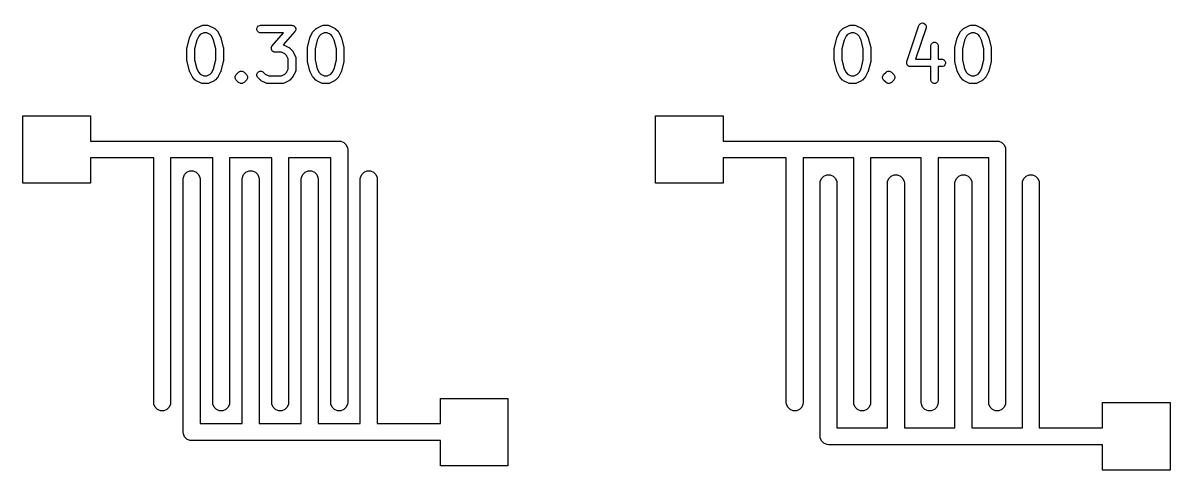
# Model space of a CAD drawing. Header units: millimetres. Extents: x 100 to 200, y -130 to -50.
# Drawn here: x 151.7 to 178.9, y -83.6 to -73 of the extents above; entities that cross this region are included whole.
import ezdxf

# ---------------------------------------------------------------- set-up
doc = ezdxf.new("R2010")
doc.units = ezdxf.units.MM
doc.layers.add('BLACK', color=250, linetype='CONTINUOUS')

msp = doc.modelspace()

# ---------------------------------------------------------------- linework, layer by layer
at = {"layer": 'BLACK', "linetype": 'CONTINUOUS'}
for p, q in [((155.729217, -73.196428), (155.78636, -73.139286)), ((155.78636, -73.139286), (155.793259, -73.133623)), ((155.793259, -73.133623), (155.794819, -73.131825)), ((155.794819, -73.131825), (155.797529, -73.130118)), ((155.797529, -73.130118), (155.799998, -73.128093)), ((155.799998, -73.128093), (155.802191, -73.127184)), ((155.802191, -73.127184), (155.80975, -73.122427)), ((155.80975, -73.122427), (155.924036, -73.065284)), ((155.924036, -73.065284), (155.940513, -73.058978)), ((155.940513, -73.058978), (155.943738, -73.058748)), ((155.943738, -73.058748), (155.946727, -73.057511)), ((155.946727, -73.057511), (155.964285, -73.055782)), ((155.964285, -73.055782), (156.078571, -73.055782)), ((156.078571, -73.055782), (156.096129, -73.057511)), ((156.096129, -73.057511), (156.099117, -73.058748)), ((156.099117, -73.058748), (156.102343, -73.058978)), ((156.102343, -73.058978), (156.11882, -73.065284)), ((156.11882, -73.065284), (156.233107, -73.122427)), ((156.233107, -73.122427), (156.240665, -73.127184)), ((156.240665, -73.127184), (156.242859, -73.128093)), ((156.242859, -73.128093), (156.245328, -73.130119)), ((156.245328, -73.130119), (156.248038, -73.131825)), ((156.248038, -73.131825), (156.249596, -73.133622)), ((156.249596, -73.133622), (156.256497, -73.139285)), ((156.256497, -73.139285), (156.313639, -73.196428)), ((157.247443, -73.128224), (157.260882, -73.095781)), ((157.247443, -73.16334), (157.247443, -73.128224)), ((157.260882, -73.195783), (157.247443, -73.16334)), ((157.260882, -73.095781), (157.285713, -73.07095)), ((157.285713, -73.07095), (157.318156, -73.057511)), ((157.318156, -73.057511), (157.335714, -73.055782)), ((157.335714, -73.055782), (158.078571, -73.055782)), ((158.078571, -73.055782), (158.087857, -73.056696)), ((158.087857, -73.056696), (158.090219, -73.056539)), ((158.090219, -73.056539), (158.091845, -73.057089)), ((158.091845, -73.057089), (158.096129, -73.057511)), ((158.096129, -73.057511), (158.109631, -73.063104)), ((158.109631, -73.063104), (158.123484, -73.067789)), ((158.123484, -73.067789), (158.12577, -73.069789)), ((158.12577, -73.069789), (158.128572, -73.07095)), ((158.128572, -73.07095), (158.138897, -73.081275)), ((158.138897, -73.081275), (158.149912, -73.090913)), ((158.149912, -73.090913), (158.151259, -73.093637)), ((158.151259, -73.093637), (158.153403, -73.095781)), ((158.153403, -73.095781), (158.158995, -73.109282)), ((158.158995, -73.109282), (158.165478, -73.122391)), ((158.166842, -73.16334), (158.161248, -73.176842)), ((158.165478, -73.122391), (158.165679, -73.125418)), ((158.165679, -73.125418), (158.166842, -73.128224)), ((158.166842, -73.128224), (158.166842, -73.14285)), ((158.166842, -73.14285), (158.167814, -73.15743)), ((158.167814, -73.15743), (158.166842, -73.160304)), ((158.166842, -73.160304), (158.166842, -73.16334)), ((158.58636, -73.196428), (158.643503, -73.139286)), ((158.643503, -73.139286), (158.650402, -73.133623)), ((158.650402, -73.133623), (158.651962, -73.131825)), ((158.651962, -73.131825), (158.654672, -73.130118)), ((158.654672, -73.130118), (158.657141, -73.128093)), ((158.657141, -73.128093), (158.659334, -73.127184)), ((158.659334, -73.127184), (158.666893, -73.122427)), ((158.666893, -73.122427), (158.781179, -73.065284)), ((158.781179, -73.065284), (158.797656, -73.058978)), ((158.797656, -73.058978), (158.800881, -73.058748)), ((158.800881, -73.058748), (158.80387, -73.057511)), ((158.80387, -73.057511), (158.821428, -73.055782)), ((158.821428, -73.055782), (158.935714, -73.055782)), ((158.935714, -73.055782), (158.953272, -73.057511)), ((158.953272, -73.057511), (158.95626, -73.058748)), ((158.95626, -73.058748), (158.959486, -73.058978)), ((158.959486, -73.058978), (158.975963, -73.065284)), ((158.975963, -73.065284), (159.09025, -73.122427)), ((159.09025, -73.122427), (159.097808, -73.127184)), ((159.097808, -73.127184), (159.100002, -73.128093)), ((159.100002, -73.128093), (159.102471, -73.130119)), ((159.102471, -73.130119), (159.105181, -73.131825)), ((159.105181, -73.131825), (159.106739, -73.133622)), ((159.106739, -73.133622), (159.11364, -73.139285)), ((159.11364, -73.139285), (159.170782, -73.196428)), ((171.079217, -73.196428), (171.13636, -73.139286)), ((171.13636, -73.139286), (171.143259, -73.133623)), ((171.143259, -73.133623), (171.144819, -73.131825)), ((171.144819, -73.131825), (171.147529, -73.130118)), ((171.147529, -73.130118), (171.149998, -73.128093)), ((171.149998, -73.128093), (171.152191, -73.127184)), ((171.152191, -73.127184), (171.15975, -73.122427)), ((171.15975, -73.122427), (171.274036, -73.065284)), ((171.274036, -73.065284), (171.290513, -73.058978)), ((171.290513, -73.058978), (171.293738, -73.058748)), ((171.293738, -73.058748), (171.296727, -73.057511)), ((171.296727, -73.057511), (171.314285, -73.055782)), ((171.314285, -73.055782), (171.428571, -73.055782)), ((171.428571, -73.055782), (171.446129, -73.057511)), ((171.446129, -73.057511), (171.449117, -73.058748)), ((171.449117, -73.058748), (171.452343, -73.058978)), ((171.452343, -73.058978), (171.46882, -73.065284)), ((171.46882, -73.065284), (171.583107, -73.122427)), ((171.583107, -73.122427), (171.590665, -73.127184)), ((171.590665, -73.127184), (171.592859, -73.128093)), ((171.592859, -73.128093), (171.595328, -73.130119)), ((171.595328, -73.130119), (171.598038, -73.131825)), ((171.598038, -73.131825), (171.599596, -73.133622)), ((171.599596, -73.133622), (171.606497, -73.139285)), ((171.606497, -73.139285), (171.663639, -73.196428)), ((172.657476, -73.917322), (172.94319, -73.06018)), ((173.113952, -73.1171), (172.867725, -73.855782)), ((172.94319, -73.06018), (172.950382, -73.044069)), ((172.950382, -73.044069), (172.973391, -73.017541)), ((172.973391, -73.017541), (173.0048, -73.001836)), ((173.0048, -73.001836), (173.039828, -72.999346)), ((173.039828, -72.999346), (173.073142, -73.010451)), ((173.073142, -73.010451), (173.09967, -73.03346)), ((173.09967, -73.03346), (173.115375, -73.064869)), ((173.117865, -73.099897), (173.113952, -73.1171)), ((173.115375, -73.064869), (173.117865, -73.099897)), ((173.93636, -73.196428), (173.993503, -73.139286)), ((173.993503, -73.139286), (174.000402, -73.133623)), ((174.000402, -73.133623), (174.001962, -73.131825)), ((174.001962, -73.131825), (174.004672, -73.130118)), ((174.004672, -73.130118), (174.007141, -73.128093)), ((174.007141, -73.128093), (174.009334, -73.127184)), ((174.009334, -73.127184), (174.016893, -73.122427)), ((174.016893, -73.122427), (174.131179, -73.065284)), ((174.131179, -73.065284), (174.147656, -73.058978)), ((174.147656, -73.058978), (174.150881, -73.058748)), ((174.150881, -73.058748), (174.15387, -73.057511)), ((174.15387, -73.057511), (174.171428, -73.055782)), ((174.171428, -73.055782), (174.285714, -73.055782)), ((174.285714, -73.055782), (174.303272, -73.057511)), ((174.303272, -73.057511), (174.30626, -73.058748)), ((174.30626, -73.058748), (174.309486, -73.058978)), ((174.309486, -73.058978), (174.325963, -73.065284)), ((174.325963, -73.065284), (174.44025, -73.122427)), ((174.44025, -73.122427), (174.447808, -73.127184)), ((174.447808, -73.127184), (174.450002, -73.128093)), ((174.450002, -73.128093), (174.452471, -73.130119)), ((174.452471, -73.130119), (174.455181, -73.131825)), ((174.455181, -73.131825), (174.456739, -73.133622)), ((174.456739, -73.133622), (174.46364, -73.139285)), ((174.46364, -73.139285), (174.520782, -73.196428)), ((155.591258, -73.581097), (155.648401, -73.352525)), ((155.648401, -73.352525), (155.648864, -73.351229)), ((155.648864, -73.351229), (155.64891, -73.350582)), ((155.64891, -73.350582), (155.651697, -73.343297)), ((155.651697, -73.343297), (155.654337, -73.335911)), ((155.654337, -73.335911), (155.654725, -73.335386)), ((155.654725, -73.335386), (155.655216, -73.334105)), ((155.655216, -73.334105), (155.712359, -73.219818)), ((155.712359, -73.219818), (155.717116, -73.212259)), ((155.717116, -73.212259), (155.718025, -73.210066)), ((155.718025, -73.210066), (155.720051, -73.207596)), ((155.720051, -73.207596), (155.721757, -73.204887)), ((155.721757, -73.204887), (155.723554, -73.203328)), ((155.723554, -73.203328), (155.729217, -73.196428)), ((155.820631, -73.405764), (155.768571, -73.614005)), ((155.866823, -73.31338), (155.820631, -73.405764)), ((155.903312, -73.276891), (155.866823, -73.31338)), ((155.985531, -73.235782), (155.903312, -73.276891)), ((156.057326, -73.235782), (155.985531, -73.235782)), ((156.139544, -73.276891), (156.057326, -73.235782)), ((156.176032, -73.313379), (156.139544, -73.276891)), ((156.222224, -73.405765), (156.176032, -73.313379)), ((156.274285, -73.614006), (156.222224, -73.405765)), ((156.313639, -73.196428), (156.319303, -73.20333)), ((156.319303, -73.20333), (156.3211, -73.204888)), ((156.3211, -73.204888), (156.322804, -73.207595)), ((156.322804, -73.207595), (156.324832, -73.210066)), ((156.324832, -73.210066), (156.32574, -73.21226)), ((156.32574, -73.21226), (156.330499, -73.219819)), ((156.330499, -73.219819), (156.387641, -73.334105)), ((156.387641, -73.334105), (156.388132, -73.335389)), ((156.388132, -73.335389), (156.388519, -73.335911)), ((156.388519, -73.335911), (156.391152, -73.343282)), ((156.391152, -73.343282), (156.393946, -73.350583)), ((156.393946, -73.350583), (156.393991, -73.351229)), ((156.393991, -73.351229), (156.394455, -73.352526)), ((156.394455, -73.352526), (156.451598, -73.581097)), ((157.285713, -73.220614), (157.260882, -73.195783)), ((157.318156, -73.234053), (157.285713, -73.220614)), ((157.335714, -73.235782), (157.318156, -73.234053)), ((157.880232, -73.235782), (157.335714, -73.235782)), ((157.610839, -73.54366), (157.880232, -73.235782)), ((158.146303, -73.205047), (157.874027, -73.516218)), ((158.15173, -73.197455), (158.146303, -73.205047)), ((158.153403, -73.195783), (158.15173, -73.197455)), ((158.154059, -73.194197), (158.153403, -73.195783)), ((158.156564, -73.190695), (158.154059, -73.194197)), ((158.161248, -73.176842), (158.156564, -73.190695)), ((158.448401, -73.581097), (158.505544, -73.352525)), ((158.505544, -73.352525), (158.506007, -73.351229)), ((158.506007, -73.351229), (158.506053, -73.350582)), ((158.506053, -73.350582), (158.50884, -73.343297)), ((158.50884, -73.343297), (158.51148, -73.335911)), ((158.51148, -73.335911), (158.511868, -73.335386)), ((158.511868, -73.335386), (158.512359, -73.334105)), ((158.512359, -73.334105), (158.569502, -73.219818)), ((158.569502, -73.219818), (158.574259, -73.212259)), ((158.574259, -73.212259), (158.575168, -73.210066)), ((158.575168, -73.210066), (158.577194, -73.207596)), ((158.577194, -73.207596), (158.5789, -73.204887)), ((158.5789, -73.204887), (158.580697, -73.203328)), ((158.580697, -73.203328), (158.58636, -73.196428)), ((158.677774, -73.405764), (158.625714, -73.614005)), ((158.723966, -73.31338), (158.677774, -73.405764)), ((158.760455, -73.276891), (158.723966, -73.31338)), ((158.842674, -73.235782), (158.760455, -73.276891)), ((158.914469, -73.235782), (158.842674, -73.235782)), ((158.996687, -73.276891), (158.914469, -73.235782)), ((159.033175, -73.313379), (158.996687, -73.276891)), ((159.079367, -73.405765), (159.033175, -73.313379)), ((159.131428, -73.614006), (159.079367, -73.405765)), ((159.170782, -73.196428), (159.176446, -73.20333)), ((159.176446, -73.20333), (159.178243, -73.204888)), ((159.178243, -73.204888), (159.179947, -73.207595)), ((159.179947, -73.207595), (159.181975, -73.210066)), ((159.181975, -73.210066), (159.182883, -73.21226)), ((159.182883, -73.21226), (159.187642, -73.219819)), ((159.187642, -73.219819), (159.244784, -73.334105)), ((159.244784, -73.334105), (159.245275, -73.335389)), ((159.245275, -73.335389), (159.245662, -73.335911)), ((159.245662, -73.335911), (159.248295, -73.343282)), ((159.248295, -73.343282), (159.251089, -73.350583)), ((159.251089, -73.350583), (159.251134, -73.351229)), ((159.251134, -73.351229), (159.251598, -73.352526)), ((159.251598, -73.352526), (159.308741, -73.581097)), ((170.941258, -73.581097), (170.998401, -73.352525)), ((170.998401, -73.352525), (170.998864, -73.351229)), ((170.998864, -73.351229), (170.99891, -73.350582)), ((170.99891, -73.350582), (171.001697, -73.343297)), ((171.001697, -73.343297), (171.004337, -73.335911)), ((171.004337, -73.335911), (171.004725, -73.335386)), ((171.004725, -73.335386), (171.005216, -73.334105)), ((171.005216, -73.334105), (171.062359, -73.219818)), ((171.062359, -73.219818), (171.067116, -73.212259)), ((171.067116, -73.212259), (171.068025, -73.210066)), ((171.068025, -73.210066), (171.070051, -73.207596)), ((171.070051, -73.207596), (171.071757, -73.204887)), ((171.071757, -73.204887), (171.073554, -73.203328)), ((171.073554, -73.203328), (171.079217, -73.196428)), ((171.170631, -73.405764), (171.118571, -73.614005)), ((171.216823, -73.31338), (171.170631, -73.405764)), ((171.253312, -73.276891), (171.216823, -73.31338)), ((171.335531, -73.235782), (171.253312, -73.276891)), ((171.407326, -73.235782), (171.335531, -73.235782)), ((171.489544, -73.276891), (171.407326, -73.235782)), ((171.526032, -73.313379), (171.489544, -73.276891)), ((171.572224, -73.405765), (171.526032, -73.313379)), ((171.624285, -73.614006), (171.572224, -73.405765)), ((171.663639, -73.196428), (171.669303, -73.20333)), ((171.669303, -73.20333), (171.6711, -73.204888)), ((171.6711, -73.204888), (171.672804, -73.207595)), ((171.672804, -73.207595), (171.674832, -73.210066)), ((171.674832, -73.210066), (171.67574, -73.21226)), ((171.67574, -73.21226), (171.680499, -73.219819)), ((171.680499, -73.219819), (171.737641, -73.334105)), ((171.737641, -73.334105), (171.738132, -73.335389)), ((171.738132, -73.335389), (171.738519, -73.335911)), ((171.738519, -73.335911), (171.741152, -73.343282)), ((171.741152, -73.343282), (171.743946, -73.350583)), ((171.743946, -73.350583), (171.743991, -73.351229)), ((171.743991, -73.351229), (171.744455, -73.352526)), ((171.744455, -73.352526), (171.801598, -73.581097)), ((173.798401, -73.581097), (173.855544, -73.352525)), ((173.855544, -73.352525), (173.856007, -73.351229)), ((173.856007, -73.351229), (173.856053, -73.350582)), ((173.856053, -73.350582), (173.85884, -73.343297)), ((173.85884, -73.343297), (173.86148, -73.335911)), ((173.86148, -73.335911), (173.861868, -73.335386)), ((173.861868, -73.335386), (173.862359, -73.334105)), ((173.862359, -73.334105), (173.919502, -73.219818)), ((173.919502, -73.219818), (173.924259, -73.212259)), ((173.924259, -73.212259), (173.925168, -73.210066)), ((173.925168, -73.210066), (173.927194, -73.207596)), ((173.927194, -73.207596), (173.9289, -73.204887)), ((173.9289, -73.204887), (173.930697, -73.203328)), ((173.930697, -73.203328), (173.93636, -73.196428)), ((174.027774, -73.405764), (173.975714, -73.614005)), ((174.073966, -73.31338), (174.027774, -73.405764)), ((174.110455, -73.276891), (174.073966, -73.31338)), ((174.192674, -73.235782), (174.110455, -73.276891)), ((174.264469, -73.235782), (174.192674, -73.235782)), ((174.346687, -73.276891), (174.264469, -73.235782)), ((174.383175, -73.313379), (174.346687, -73.276891)), ((174.429367, -73.405765), (174.383175, -73.313379)), ((174.481428, -73.614006), (174.429367, -73.405765)), ((174.520782, -73.196428), (174.526446, -73.20333)), ((174.526446, -73.20333), (174.528243, -73.204888)), ((174.528243, -73.204888), (174.529947, -73.207595)), ((174.529947, -73.207595), (174.531975, -73.210066)), ((174.531975, -73.210066), (174.532883, -73.21226)), ((174.532883, -73.21226), (174.537642, -73.219819)), ((174.537642, -73.219819), (174.594784, -73.334105)), ((174.594784, -73.334105), (174.595275, -73.335389)), ((174.595275, -73.335389), (174.595662, -73.335911)), ((174.595662, -73.335911), (174.598295, -73.343282)), ((174.598295, -73.343282), (174.601089, -73.350583)), ((174.601089, -73.350583), (174.601134, -73.351229)), ((174.601134, -73.351229), (174.601598, -73.352526)), ((174.601598, -73.352526), (174.658741, -73.581097)), ((155.588571, -73.602925), (155.588872, -73.599863)), ((155.588571, -73.88864), (155.588571, -73.602925)), ((155.588677, -73.59855), (155.589649, -73.591975)), ((155.588872, -73.599863), (155.588677, -73.59855)), ((155.589649, -73.591975), (155.5903, -73.585367)), ((155.5903, -73.585367), (155.590807, -73.584141)), ((155.590807, -73.584141), (155.591258, -73.581097)), ((155.768571, -73.614005), (155.768571, -73.877559)), ((156.274285, -73.877559), (156.274285, -73.614006)), ((156.451598, -73.581097), (156.452048, -73.584141)), ((156.452048, -73.584141), (156.452556, -73.585367)), ((156.452556, -73.585367), (156.453206, -73.591975)), ((156.453206, -73.591975), (156.454179, -73.59855)), ((156.454179, -73.59855), (156.453983, -73.599863)), ((156.453983, -73.599863), (156.454285, -73.602925)), ((156.454285, -73.602925), (156.454285, -73.88864)), ((157.589328, -73.591277), (157.5903, -73.588402)), ((157.5903, -73.605856), (157.589328, -73.591277)), ((157.5903, -73.585367), (157.595893, -73.571864)), ((157.5903, -73.588402), (157.5903, -73.585367)), ((157.5903, -73.620483), (157.5903, -73.605856)), ((157.591462, -73.623288), (157.5903, -73.620483)), ((157.591664, -73.626316), (157.591462, -73.623288)), ((157.598146, -73.639424), (157.591664, -73.626316)), ((157.595893, -73.571864), (157.600578, -73.558012)), ((157.603739, -73.652926), (157.598146, -73.639424)), ((157.600578, -73.558012), (157.603082, -73.554509)), ((157.603082, -73.554509), (157.603739, -73.552924)), ((157.603739, -73.552924), (157.605411, -73.551251)), ((157.605882, -73.655069), (157.603739, -73.652926)), ((157.605411, -73.551251), (157.610839, -73.54366)), ((157.60723, -73.657794), (157.605882, -73.655069)), ((157.618244, -73.667431), (157.60723, -73.657794)), ((157.62857, -73.677757), (157.618244, -73.667431)), ((157.631371, -73.678917), (157.62857, -73.677757)), ((157.633658, -73.680918), (157.631371, -73.678917)), ((157.64751, -73.685602), (157.633658, -73.680918)), ((157.661013, -73.691196), (157.64751, -73.685602)), ((157.665296, -73.691617), (157.661013, -73.691196)), ((157.666923, -73.692168), (157.665296, -73.691617)), ((157.669284, -73.69201), (157.666923, -73.692168)), ((157.678571, -73.692925), (157.669284, -73.69201)), ((157.828755, -73.692925), (157.678571, -73.692925)), ((157.910974, -73.734035), (157.828755, -73.692925)), ((157.874027, -73.516218), (157.890249, -73.522427)), ((157.890249, -73.522427), (158.004536, -73.57957)), ((158.004536, -73.57957), (158.012094, -73.584327)), ((158.012094, -73.584327), (158.014288, -73.585236)), ((158.014288, -73.585236), (158.016756, -73.587261)), ((158.016756, -73.587261), (158.019467, -73.588968)), ((158.019467, -73.588968), (158.021026, -73.590766)), ((158.021026, -73.590766), (158.027926, -73.596429)), ((158.027926, -73.596429), (158.085068, -73.653572)), ((158.085068, -73.653572), (158.090732, -73.660473)), ((158.090732, -73.660473), (158.092528, -73.662031)), ((158.092528, -73.662031), (158.09423, -73.664736)), ((158.09423, -73.664736), (158.096261, -73.66721)), ((158.096261, -73.66721), (158.097171, -73.669408)), ((158.097171, -73.669408), (158.101926, -73.676962)), ((158.101926, -73.676962), (158.15907, -73.791248)), ((158.445714, -73.602925), (158.446015, -73.599863)), ((158.445714, -73.88864), (158.445714, -73.602925)), ((158.44582, -73.59855), (158.446792, -73.591975)), ((158.446015, -73.599863), (158.44582, -73.59855)), ((158.446792, -73.591975), (158.447443, -73.585367)), ((158.447443, -73.585367), (158.44795, -73.584141)), ((158.44795, -73.584141), (158.448401, -73.581097)), ((158.625714, -73.614005), (158.625714, -73.877559)), ((159.131428, -73.877559), (159.131428, -73.614006)), ((159.308741, -73.581097), (159.309191, -73.584141)), ((159.309191, -73.584141), (159.309699, -73.585367)), ((159.309699, -73.585367), (159.310349, -73.591975)), ((159.310349, -73.591975), (159.311322, -73.59855)), ((159.311322, -73.59855), (159.311126, -73.599863)), ((159.311126, -73.599863), (159.311428, -73.602925)), ((159.311428, -73.602925), (159.311428, -73.88864)), ((170.938571, -73.602925), (170.938872, -73.599863)), ((170.938571, -73.88864), (170.938571, -73.602925)), ((170.938677, -73.59855), (170.939649, -73.591975)), ((170.938872, -73.599863), (170.938677, -73.59855)), ((170.939649, -73.591975), (170.9403, -73.585367)), ((170.9403, -73.585367), (170.940807, -73.584141)), ((170.940807, -73.584141), (170.941258, -73.581097)), ((171.118571, -73.614005), (171.118571, -73.877559)), ((171.624285, -73.877559), (171.624285, -73.614006)), ((171.801598, -73.581097), (171.802048, -73.584141)), ((171.802048, -73.584141), (171.802556, -73.585367)), ((171.802556, -73.585367), (171.803206, -73.591975)), ((171.803206, -73.591975), (171.804179, -73.59855)), ((171.804179, -73.59855), (171.803983, -73.599863)), ((171.803983, -73.599863), (171.804285, -73.602925)), ((171.804285, -73.602925), (171.804285, -73.88864)), ((173.224286, -73.545782), (173.226015, -73.528224)), ((173.224286, -73.855782), (173.224286, -73.545782)), ((173.226015, -73.528224), (173.239454, -73.495781)), ((173.239454, -73.495781), (173.264285, -73.47095)), ((173.264285, -73.47095), (173.296728, -73.457511)), ((173.296728, -73.457511), (173.331844, -73.457511)), ((173.331844, -73.457511), (173.364287, -73.47095)), ((173.364287, -73.47095), (173.389118, -73.495781)), ((173.389118, -73.495781), (173.402557, -73.528224)), ((173.402557, -73.528224), (173.404286, -73.545782)), ((173.404286, -73.545782), (173.404286, -73.855782)), ((173.795714, -73.602925), (173.796015, -73.599863)), ((173.795714, -73.88864), (173.795714, -73.602925)), ((173.79582, -73.59855), (173.796792, -73.591975)), ((173.796015, -73.599863), (173.79582, -73.59855)), ((173.796792, -73.591975), (173.797443, -73.585367)), ((173.797443, -73.585367), (173.79795, -73.584141)), ((173.79795, -73.584141), (173.798401, -73.581097)), ((173.975714, -73.614005), (173.975714, -73.877559)), ((174.481428, -73.877559), (174.481428, -73.614006)), ((174.658741, -73.581097), (174.659191, -73.584141)), ((174.659191, -73.584141), (174.659699, -73.585367)), ((174.659699, -73.585367), (174.660349, -73.591975)), ((174.660349, -73.591975), (174.661322, -73.59855)), ((174.661322, -73.59855), (174.661126, -73.599863)), ((174.661126, -73.599863), (174.661428, -73.602925)), ((174.661428, -73.602925), (174.661428, -73.88864)), ((155.588872, -73.891701), (155.588571, -73.88864)), ((155.588677, -73.893015), (155.588872, -73.891701)), ((155.589649, -73.899589), (155.588677, -73.893015)), ((155.5903, -73.906198), (155.589649, -73.899589)), ((155.590807, -73.907423), (155.5903, -73.906198)), ((155.591258, -73.910468), (155.590807, -73.907423)), ((155.648401, -74.13904), (155.591258, -73.910468)), ((155.768571, -73.877559), (155.820631, -74.0858)), ((156.222224, -74.085799), (156.274285, -73.877559)), ((156.451598, -73.910468), (156.394455, -74.139039)), ((156.452048, -73.907423), (156.451598, -73.910468)), ((156.452556, -73.906198), (156.452048, -73.907423)), ((156.453206, -73.899589), (156.452556, -73.906198)), ((156.454179, -73.893015), (156.453206, -73.899589)), ((156.454285, -73.88864), (156.453983, -73.891701)), ((156.453983, -73.891701), (156.454179, -73.893015)), ((157.947461, -73.770523), (157.910974, -73.734035)), ((157.988571, -73.852742), (157.947461, -73.770523)), ((157.988571, -74.095965), (157.988571, -73.852742)), ((158.15907, -73.791248), (158.165375, -73.807726)), ((158.165375, -73.807726), (158.165604, -73.81095)), ((158.165604, -73.81095), (158.166842, -73.813939)), ((158.166842, -73.813939), (158.168571, -73.831497)), ((158.168571, -73.831497), (158.168571, -74.117211)), ((158.446015, -73.891701), (158.445714, -73.88864)), ((158.44582, -73.893015), (158.446015, -73.891701)), ((158.446792, -73.899589), (158.44582, -73.893015)), ((158.447443, -73.906198), (158.446792, -73.899589)), ((158.44795, -73.907423), (158.447443, -73.906198)), ((158.448401, -73.910468), (158.44795, -73.907423)), ((158.505544, -74.13904), (158.448401, -73.910468)), ((158.625714, -73.877559), (158.677774, -74.0858)), ((159.079367, -74.085799), (159.131428, -73.877559)), ((159.308741, -73.910468), (159.251598, -74.139039)), ((159.309191, -73.907423), (159.308741, -73.910468)), ((159.309699, -73.906198), (159.309191, -73.907423)), ((159.310349, -73.899589), (159.309699, -73.906198)), ((159.311322, -73.893015), (159.310349, -73.899589)), ((159.311428, -73.88864), (159.311126, -73.891701)), ((159.311126, -73.891701), (159.311322, -73.893015)), ((170.938872, -73.891701), (170.938571, -73.88864)), ((170.938677, -73.893015), (170.938872, -73.891701)), ((170.939649, -73.899589), (170.938677, -73.893015)), ((170.9403, -73.906198), (170.939649, -73.899589)), ((170.940807, -73.907423), (170.9403, -73.906198)), ((170.941258, -73.910468), (170.940807, -73.907423)), ((170.998401, -74.13904), (170.941258, -73.910468)), ((171.118571, -73.877559), (171.170631, -74.0858)), ((171.572224, -74.085799), (171.624285, -73.877559)), ((171.801598, -73.910468), (171.744455, -74.139039)), ((171.802048, -73.907423), (171.801598, -73.910468)), ((171.802556, -73.906198), (171.802048, -73.907423)), ((171.803206, -73.899589), (171.802556, -73.906198)), ((171.804179, -73.893015), (171.803206, -73.899589)), ((171.804285, -73.88864), (171.803983, -73.891701)), ((171.803983, -73.891701), (171.804179, -73.893015)), ((172.653563, -73.934525), (172.654586, -73.930027)), ((172.654586, -73.948916), (172.653563, -73.934525)), ((172.654586, -73.928224), (172.655495, -73.926027)), ((172.654586, -73.930027), (172.654586, -73.928224)), ((172.654586, -73.96334), (172.654586, -73.948916)), ((172.655823, -73.966328), (172.654586, -73.96334)), ((172.655495, -73.926027), (172.657476, -73.917322)), ((172.656053, -73.969553), (172.655823, -73.966328)), ((172.662503, -73.982453), (172.656053, -73.969553)), ((172.668025, -73.995783), (172.662503, -73.982453)), ((172.867725, -73.855782), (173.224286, -73.855782)), ((173.404286, -73.855782), (173.485714, -73.855782)), ((173.485714, -73.855782), (173.503272, -73.857511)), ((173.503272, -73.857511), (173.535715, -73.87095)), ((173.535715, -73.87095), (173.560546, -73.895781)), ((173.560546, -73.895781), (173.573985, -73.928224)), ((173.573985, -73.96334), (173.560546, -73.995783)), ((173.573985, -73.928224), (173.573985, -73.96334)), ((173.796015, -73.891701), (173.795714, -73.88864)), ((173.79582, -73.893015), (173.796015, -73.891701)), ((173.796792, -73.899589), (173.79582, -73.893015)), ((173.797443, -73.906198), (173.796792, -73.899589)), ((173.79795, -73.907423), (173.797443, -73.906198)), ((173.798401, -73.910468), (173.79795, -73.907423)), ((173.855544, -74.13904), (173.798401, -73.910468)), ((173.975714, -73.877559), (174.027774, -74.0858)), ((174.429367, -74.085799), (174.481428, -73.877559)), ((174.658741, -73.910468), (174.601598, -74.139039)), ((174.659191, -73.907423), (174.658741, -73.910468)), ((174.659699, -73.906198), (174.659191, -73.907423)), ((174.660349, -73.899589), (174.659699, -73.906198)), ((174.661322, -73.893015), (174.660349, -73.899589)), ((174.661428, -73.88864), (174.661126, -73.891701)), ((174.661126, -73.891701), (174.661322, -73.893015)), ((155.648864, -74.140335), (155.648401, -74.13904)), ((155.64891, -74.140983), (155.648864, -74.140335)), ((155.651697, -74.148267), (155.64891, -74.140983)), ((155.654337, -74.155654), (155.651697, -74.148267)), ((155.654725, -74.156178), (155.654337, -74.155654)), ((155.655216, -74.15746), (155.654725, -74.156178)), ((155.712359, -74.271747), (155.655216, -74.15746)), ((155.820631, -74.0858), (155.866823, -74.178184)), ((155.866823, -74.178184), (155.903311, -74.214672)), ((155.903311, -74.214672), (155.985532, -74.255782)), ((155.985532, -74.255782), (156.057324, -74.255782)), ((156.057324, -74.255782), (156.139544, -74.214672)), ((156.139544, -74.214672), (156.176032, -74.178185)), ((156.176032, -74.178185), (156.222224, -74.085799)), ((156.387641, -74.15746), (156.330499, -74.271746)), ((156.388132, -74.156175), (156.387641, -74.15746)), ((156.388519, -74.155654), (156.388132, -74.156175)), ((156.391152, -74.148282), (156.388519, -74.155654)), ((156.393946, -74.140982), (156.391152, -74.148282)), ((156.393991, -74.140335), (156.393946, -74.140982)), ((156.394455, -74.139039), (156.393991, -74.140335)), ((156.735732, -74.264869), (156.744891, -74.242754)), ((156.744891, -74.242754), (156.746595, -74.238639)), ((156.746595, -74.238639), (156.746596, -74.238638)), ((156.746596, -74.238638), (156.757788, -74.225)), ((156.757788, -74.225), (156.814931, -74.167858)), ((156.814931, -74.167858), (156.828569, -74.156665)), ((156.828569, -74.156665), (156.838071, -74.152728)), ((156.838071, -74.152728), (156.861013, -74.143226)), ((156.861013, -74.143226), (156.896129, -74.143226)), ((156.896129, -74.143226), (156.91907, -74.152728)), ((156.91907, -74.152728), (156.928573, -74.156665)), ((156.928573, -74.156665), (156.942211, -74.167857)), ((156.942211, -74.167857), (156.999353, -74.225)), ((156.999353, -74.225), (157.010545, -74.238637)), ((157.010545, -74.238637), (157.010547, -74.238639)), ((157.010547, -74.238639), (157.023985, -74.271082)), ((157.247444, -74.213939), (157.260882, -74.181495)), ((157.247444, -74.249055), (157.247444, -74.213939)), ((157.260882, -74.281499), (157.247444, -74.249055)), ((157.260882, -74.181495), (157.285712, -74.156665)), ((157.285712, -74.156665), (157.318156, -74.143227)), ((157.318156, -74.143227), (157.353272, -74.143227)), ((157.353272, -74.143227), (157.385716, -74.156665)), ((157.385716, -74.156665), (157.399354, -74.167857)), ((157.399354, -74.167857), (157.446168, -74.214672)), ((157.446168, -74.214672), (157.528389, -74.255782)), ((157.528389, -74.255782), (157.828753, -74.255782)), ((157.828753, -74.255782), (157.910974, -74.214671)), ((157.910974, -74.214671), (157.947461, -74.178184)), ((157.947461, -74.178184), (157.988571, -74.095965)), ((158.15907, -74.15746), (158.101926, -74.271746)), ((158.165375, -74.140982), (158.15907, -74.15746)), ((158.165604, -74.137757), (158.165375, -74.140982)), ((158.166842, -74.134769), (158.165604, -74.137757)), ((158.168571, -74.117211), (158.166842, -74.134769)), ((158.506007, -74.140335), (158.505544, -74.13904)), ((158.506053, -74.140983), (158.506007, -74.140335)), ((158.50884, -74.148267), (158.506053, -74.140983)), ((158.51148, -74.155654), (158.50884, -74.148267)), ((158.511868, -74.156178), (158.51148, -74.155654)), ((158.512359, -74.15746), (158.511868, -74.156178)), ((158.569502, -74.271747), (158.512359, -74.15746)), ((158.677774, -74.0858), (158.723966, -74.178184)), ((158.723966, -74.178184), (158.760454, -74.214672)), ((158.760454, -74.214672), (158.842675, -74.255782)), ((158.842675, -74.255782), (158.914467, -74.255782)), ((158.914467, -74.255782), (158.996687, -74.214672)), ((158.996687, -74.214672), (159.033175, -74.178185)), ((159.033175, -74.178185), (159.079367, -74.085799)), ((159.244784, -74.15746), (159.187642, -74.271746)), ((159.245275, -74.156175), (159.244784, -74.15746)), ((159.245662, -74.155654), (159.245275, -74.156175)), ((159.248295, -74.148282), (159.245662, -74.155654)), ((159.251089, -74.140982), (159.248295, -74.148282)), ((159.251134, -74.140335), (159.251089, -74.140982)), ((159.251598, -74.139039), (159.251134, -74.140335)), ((170.998864, -74.140335), (170.998401, -74.13904)), ((170.99891, -74.140983), (170.998864, -74.140335)), ((171.001697, -74.148267), (170.99891, -74.140983)), ((171.004337, -74.155654), (171.001697, -74.148267)), ((171.004725, -74.156178), (171.004337, -74.155654)), ((171.005216, -74.15746), (171.004725, -74.156178)), ((171.062359, -74.271747), (171.005216, -74.15746)), ((171.170631, -74.0858), (171.216823, -74.178184)), ((171.216823, -74.178184), (171.253311, -74.214672)), ((171.253311, -74.214672), (171.335532, -74.255782)), ((171.335532, -74.255782), (171.407324, -74.255782)), ((171.407324, -74.255782), (171.489544, -74.214672)), ((171.489544, -74.214672), (171.526032, -74.178185)), ((171.526032, -74.178185), (171.572224, -74.085799)), ((171.737641, -74.15746), (171.680499, -74.271746)), ((171.738132, -74.156175), (171.737641, -74.15746)), ((171.738519, -74.155654), (171.738132, -74.156175)), ((171.741152, -74.148282), (171.738519, -74.155654)), ((171.743946, -74.140982), (171.741152, -74.148282)), ((171.743991, -74.140335), (171.743946, -74.140982)), ((171.744455, -74.139039), (171.743991, -74.140335)), ((172.085732, -74.264869), (172.094891, -74.242754)), ((172.094891, -74.242754), (172.096595, -74.238639)), ((172.096595, -74.238639), (172.096596, -74.238638)), ((172.096596, -74.238638), (172.107788, -74.225)), ((172.107788, -74.225), (172.164931, -74.167858)), ((172.164931, -74.167858), (172.178569, -74.156665)), ((172.178569, -74.156665), (172.188071, -74.152728)), ((172.188071, -74.152728), (172.211013, -74.143226)), ((172.211013, -74.143226), (172.246129, -74.143226)), ((172.246129, -74.143226), (172.26907, -74.152728)), ((172.26907, -74.152728), (172.278573, -74.156665)), ((172.278573, -74.156665), (172.292211, -74.167857)), ((172.292211, -74.167857), (172.349353, -74.225)), ((172.349353, -74.225), (172.360545, -74.238637)), ((172.360545, -74.238637), (172.360547, -74.238639)), ((172.360547, -74.238639), (172.373985, -74.271082)), ((172.670311, -73.998069), (172.668025, -73.995783)), ((172.671758, -74.000962), (172.670311, -73.998069)), ((172.682658, -74.010416), (172.671758, -74.000962)), ((172.692856, -74.020614), (172.682658, -74.010416)), ((172.695841, -74.02185), (172.692856, -74.020614)), ((172.698286, -74.023971), (172.695841, -74.02185)), ((172.711979, -74.028535), (172.698286, -74.023971)), ((172.725299, -74.034053), (172.711979, -74.028535)), ((172.729886, -74.034504), (172.725299, -74.034053)), ((172.7316, -74.035076), (172.729886, -74.034504)), ((172.733973, -74.034907), (172.7316, -74.035076)), ((172.742857, -74.035782), (172.733973, -74.034907)), ((173.224286, -74.035782), (172.742857, -74.035782)), ((173.224286, -74.345782), (173.224286, -74.035782)), ((173.485714, -74.035782), (173.404286, -74.035782)), ((173.404286, -74.035782), (173.404286, -74.345782)), ((173.503272, -74.034053), (173.485714, -74.035782)), ((173.535715, -74.020614), (173.503272, -74.034053)), ((173.560546, -73.995783), (173.535715, -74.020614)), ((173.856007, -74.140335), (173.855544, -74.13904)), ((173.856053, -74.140983), (173.856007, -74.140335)), ((173.85884, -74.148267), (173.856053, -74.140983)), ((173.86148, -74.155654), (173.85884, -74.148267)), ((173.861868, -74.156178), (173.86148, -74.155654)), ((173.862359, -74.15746), (173.861868, -74.156178)), ((173.919502, -74.271747), (173.862359, -74.15746)), ((174.027774, -74.0858), (174.073966, -74.178184)), ((174.073966, -74.178184), (174.110454, -74.214672)), ((174.110454, -74.214672), (174.192675, -74.255782)), ((174.192675, -74.255782), (174.264467, -74.255782)), ((174.264467, -74.255782), (174.346687, -74.214672)), ((174.346687, -74.214672), (174.383175, -74.178185)), ((174.383175, -74.178185), (174.429367, -74.085799)), ((174.594784, -74.15746), (174.537642, -74.271746)), ((174.595275, -74.156175), (174.594784, -74.15746)), ((174.595662, -74.155654), (174.595275, -74.156175)), ((174.598295, -74.148282), (174.595662, -74.155654)), ((174.601089, -74.140982), (174.598295, -74.148282)), ((174.601134, -74.140335), (174.601089, -74.140982)), ((174.601598, -74.139039), (174.601134, -74.140335)), ((155.717116, -74.279305), (155.712359, -74.271747)), ((155.718025, -74.281499), (155.717116, -74.279305)), ((155.720051, -74.283968), (155.718025, -74.281499)), ((155.721757, -74.286678), (155.720051, -74.283968)), ((155.723554, -74.288236), (155.721757, -74.286678)), ((155.729217, -74.295137), (155.723554, -74.288236)), ((155.78636, -74.352279), (155.729217, -74.295137)), ((155.793262, -74.357943), (155.78636, -74.352279)), ((155.79482, -74.35974), (155.793262, -74.357943)), ((155.797527, -74.361444), (155.79482, -74.35974)), ((155.799998, -74.363472), (155.797527, -74.361444)), ((155.802192, -74.36438), (155.799998, -74.363472)), ((155.809751, -74.369139), (155.802192, -74.36438)), ((155.924036, -74.42628), (155.809751, -74.369139)), ((155.940513, -74.432586), (155.924036, -74.42628)), ((155.943738, -74.432815), (155.940513, -74.432586)), ((155.946727, -74.434053), (155.943738, -74.432815)), ((155.964285, -74.435782), (155.946727, -74.434053)), ((156.078571, -74.435782), (155.964285, -74.435782)), ((156.096129, -74.434053), (156.078571, -74.435782)), ((156.099117, -74.432815), (156.096129, -74.434053)), ((156.102342, -74.432586), (156.099117, -74.432815)), ((156.11882, -74.426281), (156.102342, -74.432586)), ((156.233105, -74.369139), (156.11882, -74.426281)), ((156.240663, -74.364381), (156.233105, -74.369139)), ((156.242859, -74.363472), (156.240663, -74.364381)), ((156.245331, -74.361443), (156.242859, -74.363472)), ((156.248037, -74.35974), (156.245331, -74.361443)), ((156.249593, -74.357945), (156.248037, -74.35974)), ((156.256497, -74.35228), (156.249593, -74.357945)), ((156.313639, -74.295137), (156.256497, -74.35228)), ((156.319303, -74.288234), (156.313639, -74.295137)), ((156.3211, -74.286677), (156.319303, -74.288234)), ((156.322804, -74.283969), (156.3211, -74.286677)), ((156.324832, -74.281499), (156.322804, -74.283969)), ((156.32574, -74.279304), (156.324832, -74.281499)), ((156.330499, -74.271746), (156.32574, -74.279304)), ((156.733158, -74.271083), (156.735732, -74.264869)), ((156.733158, -74.306199), (156.733158, -74.271083)), ((156.746596, -74.338642), (156.733158, -74.306199)), ((156.757789, -74.35228), (156.746596, -74.338642)), ((156.814932, -74.409422), (156.757789, -74.35228)), ((156.82857, -74.420615), (156.814932, -74.409422)), ((156.851511, -74.430116), (156.82857, -74.420615)), ((156.861013, -74.434053), (156.851511, -74.430116)), ((156.861014, -74.434053), (156.861013, -74.434053)), ((156.896129, -74.434053), (156.861014, -74.434053)), ((156.909568, -74.428486), (156.896129, -74.434053)), ((156.928574, -74.420614), (156.909568, -74.428486)), ((156.928577, -74.42061), (156.928574, -74.420614)), ((156.94221, -74.409422), (156.928577, -74.42061)), ((156.999353, -74.35228), (156.94221, -74.409422)), ((157.010546, -74.338642), (156.999353, -74.35228)), ((157.023984, -74.306199), (157.010546, -74.338642)), ((157.023985, -74.271082), (157.023984, -74.306199)), ((157.272074, -74.295137), (157.260882, -74.281499)), ((157.329217, -74.352279), (157.272074, -74.295137)), ((157.336119, -74.357943), (157.329217, -74.352279)), ((157.337677, -74.35974), (157.336119, -74.357943)), ((157.340384, -74.361444), (157.337677, -74.35974)), ((157.342855, -74.363472), (157.340384, -74.361444)), ((157.345049, -74.36438), (157.342855, -74.363472)), ((157.352608, -74.369139), (157.345049, -74.36438)), ((157.466894, -74.426281), (157.352608, -74.369139)), ((157.483372, -74.432586), (157.466894, -74.426281)), ((157.486596, -74.432815), (157.483372, -74.432586)), ((157.489585, -74.434053), (157.486596, -74.432815)), ((157.507143, -74.435782), (157.489585, -74.434053)), ((157.85, -74.435782), (157.507143, -74.435782)), ((157.867558, -74.434053), (157.85, -74.435782)), ((157.870546, -74.432815), (157.867558, -74.434053)), ((157.873771, -74.432586), (157.870546, -74.432815)), ((157.890249, -74.426281), (157.873771, -74.432586)), ((158.004534, -74.369139), (157.890249, -74.426281)), ((158.012091, -74.364381), (158.004534, -74.369139)), ((158.014288, -74.363472), (158.012091, -74.364381)), ((158.016759, -74.361443), (158.014288, -74.363472)), ((158.019466, -74.35974), (158.016759, -74.361443)), ((158.021023, -74.357943), (158.019466, -74.35974)), ((158.027926, -74.352279), (158.021023, -74.357943)), ((158.085068, -74.295136), (158.027926, -74.352279)), ((158.090732, -74.288234), (158.085068, -74.295136)), ((158.092528, -74.286677), (158.090732, -74.288234)), ((158.09423, -74.283971), (158.092528, -74.286677)), ((158.096261, -74.281498), (158.09423, -74.283971)), ((158.097171, -74.279299), (158.096261, -74.281498)), ((158.101926, -74.271746), (158.097171, -74.279299)), ((158.574259, -74.279305), (158.569502, -74.271747)), ((158.575168, -74.281499), (158.574259, -74.279305)), ((158.577194, -74.283968), (158.575168, -74.281499)), ((158.5789, -74.286678), (158.577194, -74.283968)), ((158.580697, -74.288236), (158.5789, -74.286678)), ((158.58636, -74.295137), (158.580697, -74.288236)), ((158.643503, -74.352279), (158.58636, -74.295137)), ((158.650405, -74.357943), (158.643503, -74.352279)), ((158.651963, -74.35974), (158.650405, -74.357943)), ((158.65467, -74.361444), (158.651963, -74.35974)), ((158.657141, -74.363472), (158.65467, -74.361444)), ((158.659335, -74.36438), (158.657141, -74.363472)), ((158.666894, -74.369139), (158.659335, -74.36438)), ((158.781179, -74.42628), (158.666894, -74.369139)), ((158.797656, -74.432586), (158.781179, -74.42628)), ((158.800881, -74.432815), (158.797656, -74.432586)), ((158.80387, -74.434053), (158.800881, -74.432815)), ((158.821428, -74.435782), (158.80387, -74.434053)), ((158.935714, -74.435782), (158.821428, -74.435782)), ((158.953272, -74.434053), (158.935714, -74.435782)), ((158.95626, -74.432815), (158.953272, -74.434053)), ((158.959485, -74.432586), (158.95626, -74.432815)), ((158.975963, -74.426281), (158.959485, -74.432586)), ((159.090248, -74.369139), (158.975963, -74.426281)), ((159.097806, -74.364381), (159.090248, -74.369139)), ((159.100002, -74.363472), (159.097806, -74.364381)), ((159.102474, -74.361443), (159.100002, -74.363472)), ((159.10518, -74.35974), (159.102474, -74.361443)), ((159.106736, -74.357945), (159.10518, -74.35974)), ((159.11364, -74.35228), (159.106736, -74.357945)), ((159.170782, -74.295137), (159.11364, -74.35228)), ((159.176446, -74.288234), (159.170782, -74.295137)), ((159.178243, -74.286677), (159.176446, -74.288234)), ((159.179947, -74.283969), (159.178243, -74.286677)), ((159.181975, -74.281499), (159.179947, -74.283969)), ((159.182883, -74.279304), (159.181975, -74.281499)), ((159.187642, -74.271746), (159.182883, -74.279304)), ((171.067116, -74.279305), (171.062359, -74.271747)), ((171.068025, -74.281499), (171.067116, -74.279305)), ((171.070051, -74.283968), (171.068025, -74.281499)), ((171.071757, -74.286678), (171.070051, -74.283968)), ((171.073554, -74.288236), (171.071757, -74.286678)), ((171.079217, -74.295137), (171.073554, -74.288236)), ((171.13636, -74.352279), (171.079217, -74.295137)), ((171.143262, -74.357943), (171.13636, -74.352279)), ((171.14482, -74.35974), (171.143262, -74.357943)), ((171.147527, -74.361444), (171.14482, -74.35974)), ((171.149998, -74.363472), (171.147527, -74.361444)), ((171.152192, -74.36438), (171.149998, -74.363472)), ((171.159751, -74.369139), (171.152192, -74.36438)), ((171.274036, -74.42628), (171.159751, -74.369139)), ((171.290513, -74.432586), (171.274036, -74.42628)), ((171.293738, -74.432815), (171.290513, -74.432586)), ((171.296727, -74.434053), (171.293738, -74.432815)), ((171.314285, -74.435782), (171.296727, -74.434053)), ((171.428571, -74.435782), (171.314285, -74.435782)), ((171.446129, -74.434053), (171.428571, -74.435782)), ((171.449117, -74.432815), (171.446129, -74.434053)), ((171.452342, -74.432586), (171.449117, -74.432815)), ((171.46882, -74.426281), (171.452342, -74.432586)), ((171.583105, -74.369139), (171.46882, -74.426281)), ((171.590663, -74.364381), (171.583105, -74.369139)), ((171.592859, -74.363472), (171.590663, -74.364381)), ((171.595331, -74.361443), (171.592859, -74.363472)), ((171.598037, -74.35974), (171.595331, -74.361443)), ((171.599593, -74.357945), (171.598037, -74.35974)), ((171.606497, -74.35228), (171.599593, -74.357945)), ((171.663639, -74.295137), (171.606497, -74.35228)), ((171.669303, -74.288234), (171.663639, -74.295137)), ((171.6711, -74.286677), (171.669303, -74.288234)), ((171.672804, -74.283969), (171.6711, -74.286677)), ((171.674832, -74.281499), (171.672804, -74.283969)), ((171.67574, -74.279304), (171.674832, -74.281499)), ((171.680499, -74.271746), (171.67574, -74.279304)), ((172.083158, -74.271083), (172.085732, -74.264869)), ((172.083158, -74.306199), (172.083158, -74.271083)), ((172.096596, -74.338642), (172.083158, -74.306199)), ((172.107789, -74.35228), (172.096596, -74.338642)), ((172.164932, -74.409422), (172.107789, -74.35228)), ((172.17857, -74.420615), (172.164932, -74.409422)), ((172.201511, -74.430116), (172.17857, -74.420615)), ((172.211013, -74.434053), (172.201511, -74.430116)), ((172.211014, -74.434053), (172.211013, -74.434053)), ((172.246129, -74.434053), (172.211014, -74.434053)), ((172.259568, -74.428486), (172.246129, -74.434053)), ((172.278574, -74.420614), (172.259568, -74.428486)), ((172.278577, -74.42061), (172.278574, -74.420614)), ((172.29221, -74.409422), (172.278577, -74.42061)), ((172.349353, -74.35228), (172.29221, -74.409422)), ((172.360546, -74.338642), (172.349353, -74.35228)), ((172.373984, -74.306199), (172.360546, -74.338642)), ((172.373985, -74.271082), (172.373984, -74.306199)), ((173.226015, -74.36334), (173.224286, -74.345782)), ((173.239454, -74.395783), (173.226015, -74.36334)), ((173.264285, -74.420614), (173.239454, -74.395783)), ((173.296728, -74.434053), (173.264285, -74.420614)), ((173.331844, -74.434053), (173.296728, -74.434053)), ((173.364287, -74.420614), (173.331844, -74.434053)), ((173.389118, -74.395783), (173.364287, -74.420614)), ((173.402557, -74.36334), (173.389118, -74.395783)), ((173.404286, -74.345782), (173.402557, -74.36334)), ((173.924259, -74.279305), (173.919502, -74.271747)), ((173.925168, -74.281499), (173.924259, -74.279305)), ((173.927194, -74.283968), (173.925168, -74.281499)), ((173.9289, -74.286678), (173.927194, -74.283968)), ((173.930697, -74.288236), (173.9289, -74.286678)), ((173.93636, -74.295137), (173.930697, -74.288236)), ((173.993503, -74.352279), (173.93636, -74.295137)), ((174.000405, -74.357943), (173.993503, -74.352279)), ((174.001963, -74.35974), (174.000405, -74.357943)), ((174.00467, -74.361444), (174.001963, -74.35974)), ((174.007141, -74.363472), (174.00467, -74.361444)), ((174.009335, -74.36438), (174.007141, -74.363472)), ((174.016894, -74.369139), (174.009335, -74.36438)), ((174.131179, -74.42628), (174.016894, -74.369139)), ((174.147656, -74.432586), (174.131179, -74.42628)), ((174.150881, -74.432815), (174.147656, -74.432586)), ((174.15387, -74.434053), (174.150881, -74.432815)), ((174.171428, -74.435782), (174.15387, -74.434053)), ((174.285714, -74.435782), (174.171428, -74.435782)), ((174.303272, -74.434053), (174.285714, -74.435782)), ((174.30626, -74.432815), (174.303272, -74.434053)), ((174.309485, -74.432586), (174.30626, -74.432815)), ((174.325963, -74.426281), (174.309485, -74.432586)), ((174.440248, -74.369139), (174.325963, -74.426281)), ((174.447806, -74.364381), (174.440248, -74.369139)), ((174.450002, -74.363472), (174.447806, -74.364381)), ((174.452474, -74.361443), (174.450002, -74.363472)), ((174.45518, -74.35974), (174.452474, -74.361443)), ((174.456736, -74.357945), (174.45518, -74.35974)), ((174.46364, -74.35228), (174.456736, -74.357945)), ((174.520782, -74.295137), (174.46364, -74.35228)), ((174.526446, -74.288234), (174.520782, -74.295137)), ((174.528243, -74.286677), (174.526446, -74.288234)), ((174.529947, -74.283969), (174.528243, -74.286677)), ((174.531975, -74.281499), (174.529947, -74.283969)), ((174.532883, -74.279304), (174.531975, -74.281499)), ((174.537642, -74.271746), (174.532883, -74.279304)), ((151.7, -76.8), (151.7, -75.2)), ((151.7, -75.2), (153.3, -75.2)), ((153.3, -75.2), (153.3, -75.8)), ((166.7, -76.8), (166.7, -75.2)), ((166.7, -75.2), (168.3, -75.2)), ((168.3, -75.2), (168.3, -75.8)), ((153.3, -75.8), (159.2, -75.8)), ((159.2, -75.8), (159.239018, -75.803843)), ((159.239018, -75.803843), (159.311114, -75.833706)), ((159.311114, -75.833706), (159.366294, -75.888886)), ((168.3, -75.8), (174.8, -75.8)), ((174.8, -75.8), (174.839018, -75.803843)), ((174.839018, -75.803843), (174.911114, -75.833706)), ((174.911114, -75.833706), (174.966294, -75.888886)), ((159.366294, -75.888886), (159.396157, -75.960982)), ((159.396157, -75.960982), (159.4, -76)), ((159.4, -76), (159.4, -82)), ((174.966294, -75.888886), (174.996157, -75.960982)), ((174.996157, -75.960982), (175, -76)), ((175, -76), (175, -82)), ((154.8, -76.2), (153.3, -76.2)), ((153.3, -76.2), (153.3, -76.8)), ((154.8, -82), (154.8, -76.2)), ((156.2, -76.2), (155.2, -76.2)), ((155.2, -76.2), (155.2, -82)), ((156.2, -82), (156.2, -76.2)), ((157.6, -76.2), (156.6, -76.2)), ((156.6, -76.2), (156.6, -82)), ((157.6, -82), (157.6, -76.2)), ((159, -76.2), (158, -76.2)), ((158, -76.2), (158, -82)), ((159, -82), (159, -76.2)), ((169.8, -76.2), (168.3, -76.2)), ((168.3, -76.2), (168.3, -76.8)), ((169.8, -82), (169.8, -76.2)), ((171.4, -76.2), (170.2, -76.2)), ((170.2, -76.2), (170.2, -82)), ((171.4, -82), (171.4, -76.2)), ((173, -76.2), (171.8, -76.2)), ((171.8, -76.2), (171.8, -82)), ((173, -82), (173, -76.2)), ((174.6, -76.2), (173.4, -76.2)), ((173.4, -76.2), (173.4, -82)), ((174.6, -82), (174.6, -76.2)), ((155.5, -76.7), (155.503843, -76.660982)), ((155.5, -82.7), (155.5, -76.7)), ((155.503843, -76.660982), (155.533706, -76.588886)), ((155.533706, -76.588886), (155.588886, -76.533706)), ((155.588886, -76.533706), (155.660982, -76.503843)), ((155.660982, -76.503843), (155.739018, -76.503843)), ((155.739018, -76.503843), (155.811114, -76.533706)), ((155.811114, -76.533706), (155.866294, -76.588886)), ((155.866294, -76.588886), (155.896157, -76.660982)), ((155.896157, -76.660982), (155.9, -76.7)), ((155.9, -76.7), (155.9, -82.5)), ((156.9, -76.7), (156.903843, -76.660982)), ((156.9, -82.5), (156.9, -76.7)), ((156.903843, -76.660982), (156.933706, -76.588886)), ((156.933706, -76.588886), (156.988886, -76.533706)), ((156.988886, -76.533706), (157.060982, -76.503843)), ((157.060982, -76.503843), (157.139018, -76.503843)), ((157.139018, -76.503843), (157.211114, -76.533706)), ((157.211114, -76.533706), (157.266294, -76.588886)), ((157.266294, -76.588886), (157.296157, -76.660982)), ((157.296157, -76.660982), (157.3, -76.7)), ((157.3, -76.7), (157.3, -82.5)), ((158.3, -76.7), (158.303843, -76.660982)), ((158.3, -82.5), (158.3, -76.7)), ((158.303843, -76.660982), (158.333706, -76.588886)), ((158.333706, -76.588886), (158.388886, -76.533706)), ((158.388886, -76.533706), (158.460982, -76.503843)), ((158.460982, -76.503843), (158.539018, -76.503843)), ((158.539018, -76.503843), (158.611114, -76.533706)), ((158.611114, -76.533706), (158.666294, -76.588886)), ((158.666294, -76.588886), (158.696157, -76.660982)), ((158.696157, -76.660982), (158.7, -76.7)), ((158.7, -76.7), (158.7, -82.5)), ((159.7, -76.7), (159.703843, -76.660982)), ((159.7, -82.5), (159.7, -76.7)), ((159.703843, -76.660982), (159.733706, -76.588886)), ((159.733706, -76.588886), (159.788886, -76.533706)), ((159.788886, -76.533706), (159.860982, -76.503843)), ((159.860982, -76.503843), (159.939018, -76.503843)), ((159.939018, -76.503843), (160.011114, -76.533706)), ((160.011114, -76.533706), (160.066294, -76.588886)), ((160.066294, -76.588886), (160.096157, -76.660982)), ((160.096157, -76.660982), (160.1, -76.7)), ((160.1, -76.7), (160.1, -82.5)), ((170.603843, -76.760982), (170.633706, -76.688886)), ((170.633706, -76.688886), (170.688886, -76.633706)), ((170.688886, -76.633706), (170.760982, -76.603843)), ((170.760982, -76.603843), (170.839018, -76.603843)), ((170.839018, -76.603843), (170.911114, -76.633706)), ((170.911114, -76.633706), (170.966294, -76.688886)), ((170.966294, -76.688886), (170.996157, -76.760982)), ((172.203843, -76.760982), (172.233706, -76.688886)), ((172.233706, -76.688886), (172.288886, -76.633706)), ((172.288886, -76.633706), (172.360982, -76.603843)), ((172.360982, -76.603843), (172.439018, -76.603843)), ((172.439018, -76.603843), (172.511114, -76.633706)), ((172.511114, -76.633706), (172.566294, -76.688886)), ((172.566294, -76.688886), (172.596157, -76.760982)), ((173.803843, -76.760982), (173.833706, -76.688886)), ((173.833706, -76.688886), (173.888886, -76.633706)), ((173.888886, -76.633706), (173.960982, -76.603843)), ((173.960982, -76.603843), (174.039018, -76.603843)), ((174.039018, -76.603843), (174.111114, -76.633706)), ((174.111114, -76.633706), (174.166294, -76.688886)), ((174.166294, -76.688886), (174.196157, -76.760982)), ((175.403843, -76.760982), (175.433706, -76.688886)), ((175.433706, -76.688886), (175.488886, -76.633706)), ((175.488886, -76.633706), (175.560982, -76.603843)), ((175.560982, -76.603843), (175.639018, -76.603843)), ((175.639018, -76.603843), (175.711114, -76.633706)), ((175.711114, -76.633706), (175.766294, -76.688886)), ((175.766294, -76.688886), (175.796157, -76.760982)), ((153.3, -76.8), (151.7, -76.8)), ((168.3, -76.8), (166.7, -76.8)), ((170.6, -76.8), (170.603843, -76.760982)), ((170.6, -82.8), (170.6, -76.8)), ((170.996157, -76.760982), (171, -76.8)), ((171, -76.8), (171, -82.6)), ((172.2, -76.8), (172.203843, -76.760982)), ((172.2, -82.6), (172.2, -76.8)), ((172.596157, -76.760982), (172.6, -76.8)), ((172.6, -76.8), (172.6, -82.6)), ((173.8, -76.8), (173.803843, -76.760982)), ((173.8, -82.6), (173.8, -76.8)), ((174.196157, -76.760982), (174.2, -76.8)), ((174.2, -76.8), (174.2, -82.6)), ((175.4, -76.8), (175.403843, -76.760982)), ((175.4, -82.6), (175.4, -76.8)), ((175.796157, -76.760982), (175.8, -76.8)), ((175.8, -76.8), (175.8, -82.6)), ((154.803843, -82.039018), (154.8, -82)), ((154.833706, -82.111114), (154.803843, -82.039018)), ((154.888886, -82.166294), (154.833706, -82.111114)), ((155.166294, -82.111114), (155.111114, -82.166294)), ((155.196157, -82.039018), (155.166294, -82.111114)), ((155.2, -82), (155.196157, -82.039018)), ((156.203843, -82.039018), (156.2, -82)), ((156.233706, -82.111114), (156.203843, -82.039018)), ((156.288886, -82.166294), (156.233706, -82.111114)), ((156.566294, -82.111114), (156.511114, -82.166294)), ((156.596157, -82.039018), (156.566294, -82.111114)), ((156.6, -82), (156.596157, -82.039018)), ((157.603843, -82.039018), (157.6, -82)), ((157.633706, -82.111114), (157.603843, -82.039018)), ((157.688886, -82.166294), (157.633706, -82.111114)), ((157.966294, -82.111114), (157.911114, -82.166294)), ((157.996157, -82.039018), (157.966294, -82.111114)), ((158, -82), (157.996157, -82.039018)), ((159.003843, -82.039018), (159, -82)), ((159.033706, -82.111114), (159.003843, -82.039018)), ((159.088886, -82.166294), (159.033706, -82.111114)), ((159.366294, -82.111114), (159.311114, -82.166294)), ((159.396157, -82.039018), (159.366294, -82.111114)), ((159.4, -82), (159.396157, -82.039018)), ((161.6, -82.5), (161.6, -81.9)), ((161.6, -81.9), (163.2, -81.9)), ((163.2, -81.9), (163.2, -83.5)), ((169.803843, -82.039018), (169.8, -82)), ((169.833706, -82.111114), (169.803843, -82.039018)), ((169.888886, -82.166294), (169.833706, -82.111114)), ((170.166294, -82.111114), (170.111114, -82.166294)), ((170.196157, -82.039018), (170.166294, -82.111114)), ((170.2, -82), (170.196157, -82.039018)), ((171.403843, -82.039018), (171.4, -82)), ((171.433706, -82.111114), (171.403843, -82.039018)), ((171.488886, -82.166294), (171.433706, -82.111114)), ((171.766294, -82.111114), (171.711114, -82.166294)), ((171.796157, -82.039018), (171.766294, -82.111114)), ((171.8, -82), (171.796157, -82.039018)), ((173.003843, -82.039018), (173, -82)), ((173.033706, -82.111114), (173.003843, -82.039018)), ((173.088886, -82.166294), (173.033706, -82.111114)), ((173.366294, -82.111114), (173.311114, -82.166294)), ((173.396157, -82.039018), (173.366294, -82.111114)), ((173.4, -82), (173.396157, -82.039018)), ((174.603843, -82.039018), (174.6, -82)), ((174.633706, -82.111114), (174.603843, -82.039018)), ((174.688886, -82.166294), (174.633706, -82.111114)), ((174.966294, -82.111114), (174.911114, -82.166294)), ((174.996157, -82.039018), (174.966294, -82.111114)), ((175, -82), (174.996157, -82.039018)), ((177.3, -82.6), (177.3, -82)), ((177.3, -82), (178.9, -82)), ((178.9, -82), (178.9, -83.6)), ((154.960982, -82.196157), (154.888886, -82.166294)), ((155.039018, -82.196157), (154.960982, -82.196157)), ((155.111114, -82.166294), (155.039018, -82.196157)), ((156.360982, -82.196157), (156.288886, -82.166294)), ((156.439018, -82.196157), (156.360982, -82.196157)), ((156.511114, -82.166294), (156.439018, -82.196157)), ((157.760982, -82.196157), (157.688886, -82.166294)), ((157.839018, -82.196157), (157.760982, -82.196157)), ((157.911114, -82.166294), (157.839018, -82.196157)), ((159.160982, -82.196157), (159.088886, -82.166294)), ((159.239018, -82.196157), (159.160982, -82.196157)), ((159.311114, -82.166294), (159.239018, -82.196157)), ((169.960982, -82.196157), (169.888886, -82.166294)), ((170.039018, -82.196157), (169.960982, -82.196157)), ((170.111114, -82.166294), (170.039018, -82.196157)), ((171.560982, -82.196157), (171.488886, -82.166294)), ((171.639018, -82.196157), (171.560982, -82.196157)), ((171.711114, -82.166294), (171.639018, -82.196157)), ((173.160982, -82.196157), (173.088886, -82.166294)), ((173.239018, -82.196157), (173.160982, -82.196157)), ((173.311114, -82.166294), (173.239018, -82.196157)), ((174.760982, -82.196157), (174.688886, -82.166294)), ((174.839018, -82.196157), (174.760982, -82.196157)), ((174.911114, -82.166294), (174.839018, -82.196157)), ((155.9, -82.5), (156.9, -82.5)), ((157.3, -82.5), (158.3, -82.5)), ((158.7, -82.5), (159.7, -82.5)), ((160.1, -82.5), (161.6, -82.5)), ((171, -82.6), (172.2, -82.6)), ((172.6, -82.6), (173.8, -82.6)), ((174.2, -82.6), (175.4, -82.6)), ((175.8, -82.6), (177.3, -82.6)), ((155.503843, -82.739018), (155.5, -82.7)), ((155.533706, -82.811114), (155.503843, -82.739018)), ((155.588886, -82.866294), (155.533706, -82.811114)), ((155.660982, -82.896157), (155.588886, -82.866294)), ((155.7, -82.9), (155.660982, -82.896157)), ((161.6, -82.9), (155.7, -82.9)), ((161.6, -83.5), (161.6, -82.9)), ((170.603843, -82.839018), (170.6, -82.8)), ((170.633706, -82.911114), (170.603843, -82.839018)), ((170.688886, -82.966294), (170.633706, -82.911114)), ((170.760982, -82.996157), (170.688886, -82.966294)), ((170.8, -83), (170.760982, -82.996157)), ((177.3, -83), (170.8, -83)), ((177.3, -83.6), (177.3, -83)), ((163.2, -83.5), (161.6, -83.5)), ((178.9, -83.6), (177.3, -83.6))]:
    msp.add_line(p, q, dxfattribs=at)

doc.saveas('drawing.dxf')
